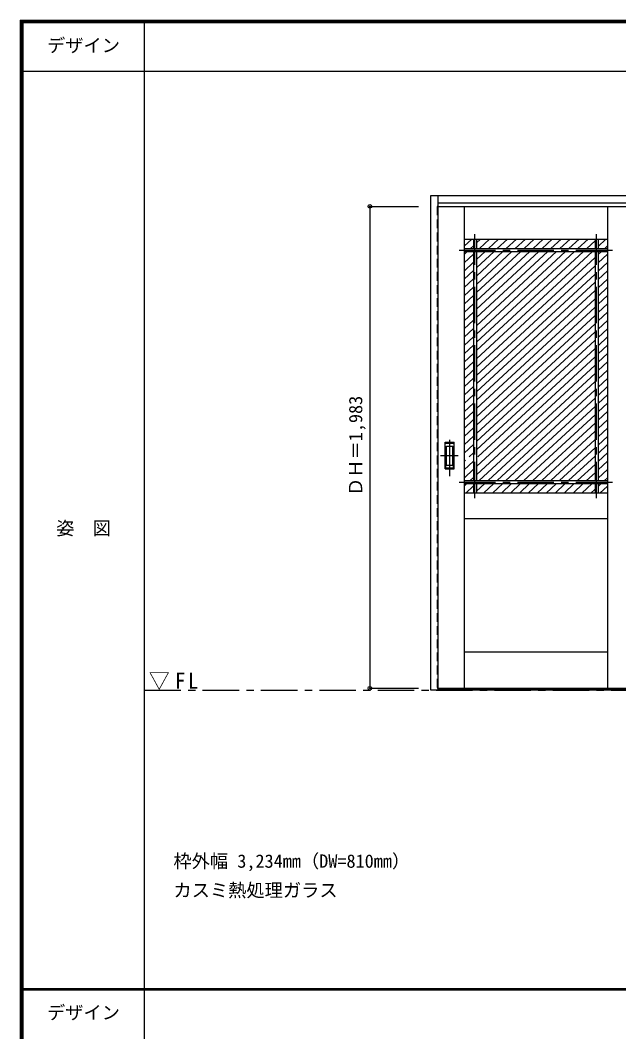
# Model space of a CAD drawing. Units: millimetres, scale not verified. Extents: x -6000 to 5700, y -4307 to 4260.
# Drawn here: x -6000 to -3539, y 12 to 4175 of the extents above; entities that cross this region are included whole.
import ezdxf
from ezdxf.enums import TextEntityAlignment as Align

# ---------------------------------------------------------------- set-up
doc = ezdxf.new("R2010")
doc.units = ezdxf.units.MM
doc.header["$LTSCALE"] = 30
doc.header["$PDMODE"] = 32
doc.header["$PDSIZE"] = 15
doc.linetypes.add('CHAIN1', pattern=[8, 5, -1, 1, -1])
doc.linetypes.add('DASHED1', pattern=[1.8, 1.2, -0.6])
for name, color, linetype in [('0-1_通り芯', 7, 'CHAIN1'), ('0-2_扉', 7, 'Continuous'), ('0-4_枠', 3, 'Continuous'), ('0-6_引手', 7, 'Continuous'), ('0-A_文字', 7, 'Continuous'), ('0-B_寸法', 7, 'Continuous'), ('0-C_ハッチ', 4, 'Continuous'), ('F-1_枠', 6, 'Continuous'), ('F-A_文字', 7, 'Continuous')]:
    doc.layers.add(name, color=color, linetype=linetype)
doc.styles.add('ＭＳ ゴシック', font='')
doc.styles.get('ＭＳ ゴシック').set_extended_font_data('MS Gothic')

msp = doc.modelspace()

# ---------------------------------------------------------------- linework, layer by layer
at = {"layer": '0-1_通り芯'}
msp.add_line((-5490, 1418), (5690, 1418), dxfattribs=at)
at = {"layer": '0-2_扉'}
for p, q in [((-4282, 3409), (-3475, 3409)), ((-4175, 3409), (-4175, 1426)), ((-3585, 3409), (-3585, 1426)), ((-4175, 3274), (-3585, 3274)), ((-4136.25, 3274), (-4136.25, 3235.25)), ((-4123.75, 3274), (-4123.75, 3235.25)), ((-3636.25, 3274), (-3636.25, 3235.25)), ((-3623.75, 3274), (-3623.75, 3235.25)), ((-4175, 3235.25), (-3585, 3235.25)), ((-4175, 3222.75), (-3585, 3222.75)), ((-4136.25, 3222.75), (-4136.25, 2280.25)), ((-4123.75, 3222.75), (-4123.75, 2280.25)), ((-3636.25, 3222.75), (-3636.25, 2280.25)), ((-3623.75, 3222.75), (-3623.75, 2280.25)), ((-4175, 2280.25), (-3585, 2280.25)), ((-4175, 2267.75), (-3585, 2267.75)), ((-4136.25, 2267.75), (-4136.25, 2229)), ((-4123.75, 2267.75), (-4123.75, 2229)), ((-3636.25, 2267.75), (-3636.25, 2229)), ((-3623.75, 2267.75), (-3623.75, 2229)), ((-3585, 2229), (-4175, 2229)), ((-4175, 2124), (-3585, 2124)), ((-4175, 1576), (-3585, 1576)), ((-4282, 1426), (-3475, 1426))]:
    msp.add_line(p, q, dxfattribs=at)
at = {"layer": '0-2_扉', "linetype": 'CHAIN1'}
for p, q in [((-4130, 2207.93), (-4130, 3294.57)), ((-3630, 2207.93), (-3630, 3294.57)), ((-4195.19, 3229), (-3565.2, 3229)), ((-4195.19, 2274), (-3565.2, 2274))]:
    msp.add_line(p, q, dxfattribs=at)
at = {"layer": '0-4_枠'}
for p, q in [((-4312, 1418), (-4312, 3453)), ((-4312, 3453), (-1078, 3453)), ((-4282, 1418), (-4282, 3453)), ((-4282, 3423), (-1108, 3423)), ((-4282, 1418), (-4312, 1418)), ((-1108, 1421), (-4282, 1421)), ((-1108, 1418), (-4282, 1418))]:
    msp.add_line(p, q, dxfattribs=at)
at = {"layer": '0-4_枠', "color": 4, "linetype": 'DASHED1'}
for p, q in [((-4285, 3409), (-4285, 1426)), ((-4282, 3409), (-4285, 3409)), ((-4282, 1426), (-4285, 1426))]:
    msp.add_line(p, q, dxfattribs=at)
at = {"layer": '0-6_引手', "linetype": 'CHAIN1'}
for p, q in [((-4234, 2298.27), (-4234, 2469.12)), ((-4272.07, 2383.5), (-4199.56, 2383.5))]:
    msp.add_line(p, q, dxfattribs=at)
at = {"layer": '0-6_引手'}
for p, q in [((-4253, 2438.5), (-4215, 2438.5)), ((-4253, 2328.5), (-4253, 2438.5)), ((-4246.5, 2422.5), (-4221.5, 2422.5)), ((-4246.5, 2344.5), (-4246.5, 2422.5)), ((-4221.5, 2344.5), (-4221.5, 2422.5)), ((-4215, 2328.5), (-4215, 2438.5)), ((-4246.5, 2344.5), (-4221.5, 2344.5)), ((-4253, 2328.5), (-4215, 2328.5))]:
    msp.add_line(p, q, dxfattribs=at)
at = {"layer": '0-6_引手', "linetype": 'DASHED1'}
for p, q in [((-4218, 2332.5), (-4218, 2434.5)), ((-4250, 2332.5), (-4218, 2332.5))]:
    msp.add_line(p, q, dxfattribs=at)
msp.add_lwpolyline([(-4250, 2332.5), (-4250, 2434.5), (-4218, 2434.5)], dxfattribs=at)
at = {"layer": '0-B_寸法', "color": 4}
for p, q in [((-4562, 3409), (-4362, 3409)), ((-4562, 3409), (-4562, 1426)), ((-4562, 1426), (-4362, 1426))]:
    msp.add_line(p, q, dxfattribs=at)
at = {"layer": '0-B_寸法'}
for p in [(-4562, 3409), (-4562, 1426)]:
    msp.add_point(p, dxfattribs=at)
at = {"layer": '0-C_ハッチ'}
for p, q in [((-4143.65, 3274), (-4175, 3244.97)), ((-4106.86, 3274), (-4123.75, 3258.36)), ((-4070.06, 3274), (-4111.91, 3235.25)), ((-4033.26, 3274), (-4075.11, 3235.25)), ((-3996.47, 3274), (-4038.32, 3235.25)), ((-3959.67, 3274), (-4001.52, 3235.25)), ((-3922.87, 3274), (-3964.72, 3235.25)), ((-3886.08, 3274), (-3927.93, 3235.25)), ((-3849.28, 3274), (-3891.13, 3235.25)), ((-3812.48, 3274), (-3854.33, 3235.25)), ((-3775.69, 3274), (-3817.54, 3235.25)), ((-3738.89, 3274), (-3780.74, 3235.25)), ((-3702.09, 3274), (-3743.94, 3235.25)), ((-3665.29, 3274), (-3707.14, 3235.25)), ((-3636.25, 3266.82), (-3670.35, 3235.25)), ((-3591.7, 3274), (-3623.75, 3244.33)), ((-4162.21, 3222.75), (-4175, 3210.9)), ((-4136.25, 3212.71), (-4175, 3176.83)), ((-4136.25, 3246.78), (-4148.71, 3235.25)), ((-4088.61, 3222.75), (-4123.75, 3190.22)), ((-4015.02, 3222.75), (-4123.75, 3122.07)), ((-4051.82, 3222.75), (-4123.75, 3156.14)), ((-3978.22, 3222.75), (-4123.75, 3088)), ((-3941.43, 3222.75), (-4123.75, 3053.93)), ((-3904.63, 3222.75), (-4123.75, 3019.86)), ((-3867.83, 3222.75), (-4123.75, 2985.79)), ((-3831.04, 3222.75), (-4123.75, 2951.72)), ((-3794.24, 3222.75), (-4123.75, 2917.65)), ((-3757.44, 3222.75), (-4123.75, 2883.58)), ((-3720.64, 3222.75), (-4123.75, 2849.5)), ((-3683.85, 3222.75), (-4123.75, 2815.43)), ((-3647.05, 3222.75), (-4123.75, 2781.36)), ((-3610.25, 3222.75), (-3623.75, 3210.25)), ((-3585, 3212.06), (-3623.75, 3176.18)), ((-3585, 3246.13), (-3596.75, 3235.25)), ((-4136.25, 3178.64), (-4175, 3142.76)), ((-3636.25, 3198.68), (-4123.75, 2747.29)), ((-3636.25, 3164.61), (-4123.75, 2713.22)), ((-3585, 3177.99), (-3623.75, 3142.11)), ((-4136.25, 3144.57), (-4175, 3108.69)), ((-3636.25, 3130.54), (-4123.75, 2679.15)), ((-3585, 3143.92), (-3623.75, 3108.04)), ((-4136.25, 3110.5), (-4175, 3074.62)), ((-3636.25, 3096.47), (-4123.75, 2645.08)), ((-3585, 3109.85), (-3623.75, 3073.97)), ((-4136.25, 3076.43), (-4175, 3040.55)), ((-4136.25, 3042.36), (-4175, 3006.48)), ((-3636.25, 3062.4), (-4123.75, 2611.01)), ((-3585, 3075.78), (-3623.75, 3039.9)), ((-3585, 3041.71), (-3623.75, 3005.83)), ((-4136.25, 3008.29), (-4175, 2972.41)), ((-3636.25, 3028.32), (-4123.75, 2576.94)), ((-3585, 3007.64), (-3623.75, 2971.76)), ((-4136.25, 2974.21), (-4175, 2938.33)), ((-3636.25, 2994.25), (-4123.75, 2542.86)), ((-3636.25, 2960.18), (-4123.75, 2508.79)), ((-3585, 2973.57), (-3623.75, 2937.69)), ((-4136.25, 2940.14), (-4175, 2904.26)), ((-3636.25, 2926.11), (-4123.75, 2474.72)), ((-3585, 2939.49), (-3623.75, 2903.61)), ((-4136.25, 2906.07), (-4175, 2870.19)), ((-3636.25, 2892.04), (-4123.75, 2440.65)), ((-3585, 2905.42), (-3623.75, 2869.54)), ((-4136.25, 2872), (-4175, 2836.12)), ((-4136.25, 2837.93), (-4175, 2802.05)), ((-3636.25, 2857.97), (-4123.75, 2406.58)), ((-3585, 2871.35), (-3623.75, 2835.47)), ((-3585, 2837.28), (-3623.75, 2801.4)), ((-4136.25, 2803.86), (-4175, 2767.98)), ((-3636.25, 2789.83), (-4123.75, 2338.44)), ((-3636.25, 2823.9), (-4117.85, 2377.97)), ((-3585, 2803.21), (-3623.75, 2767.33)), ((-4136.25, 2769.79), (-4175, 2733.91)), ((-3636.25, 2755.76), (-4123.75, 2304.37)), ((-3585, 2769.14), (-3623.75, 2733.26)), ((-4136.25, 2735.72), (-4175, 2699.84)), ((-3636.25, 2721.69), (-4113, 2280.25)), ((-3585, 2735.07), (-3623.75, 2699.19)), ((-4136.25, 2701.65), (-4175, 2665.77)), ((-4136.25, 2667.58), (-4175, 2631.7)), ((-3636.25, 2687.61), (-4076.2, 2280.25)), ((-3585, 2701), (-3623.75, 2665.12)), ((-3585, 2666.93), (-3623.75, 2631.05)), ((-4136.25, 2633.5), (-4175, 2597.62)), ((-3636.25, 2653.54), (-4039.41, 2280.25)), ((-3585, 2632.85), (-3623.75, 2596.98)), ((-4136.25, 2599.43), (-4175, 2563.55)), ((-3636.25, 2619.47), (-4002.61, 2280.25)), ((-3636.25, 2585.4), (-3965.81, 2280.25)), ((-3585, 2598.78), (-3623.75, 2562.9)), ((-4136.25, 2565.36), (-4175, 2529.48)), ((-3636.25, 2551.33), (-3929.02, 2280.25)), ((-3585, 2564.71), (-3623.75, 2528.83)), ((-4136.25, 2531.29), (-4175, 2495.41)), ((-3636.25, 2517.26), (-3892.22, 2280.25)), ((-3585, 2530.64), (-3623.75, 2494.76)), ((-4136.25, 2497.22), (-4175, 2461.34)), ((-4136.25, 2463.15), (-4175, 2427.27)), ((-3636.25, 2483.19), (-3855.42, 2280.25)), ((-3585, 2496.57), (-3623.75, 2460.69)), ((-3585, 2462.5), (-3623.75, 2426.62)), ((-4136.25, 2429.08), (-4175, 2393.2)), ((-3636.25, 2449.12), (-3818.63, 2280.25)), ((-3636.25, 2415.05), (-3781.83, 2280.25)), ((-3585, 2428.43), (-3623.75, 2392.55)), ((-4136.25, 2395.01), (-4154.08, 2378.5)), ((-3636.25, 2380.97), (-3745.03, 2280.25)), ((-3585, 2394.36), (-3623.75, 2358.48)), ((-4169.2, 2364.5), (-4175, 2359.13)), ((-4136.25, 2360.94), (-4175, 2325.06)), ((-3636.25, 2346.9), (-3708.24, 2280.25)), ((-3585, 2360.29), (-3623.75, 2324.41)), ((-4136.25, 2326.86), (-4175, 2290.98)), ((-4136.25, 2292.79), (-4149.8, 2280.25)), ((-3636.25, 2312.83), (-3671.44, 2280.25)), ((-3585, 2326.22), (-3623.75, 2290.34)), ((-3585, 2292.14), (-3597.85, 2280.25)), ((-4163.3, 2267.75), (-4175, 2256.91)), ((-4136.25, 2258.72), (-4168.35, 2229)), ((-4089.7, 2267.75), (-4123.75, 2236.23)), ((-4052.91, 2267.75), (-4094.76, 2229)), ((-4016.11, 2267.75), (-4057.96, 2229)), ((-3979.31, 2267.75), (-4021.16, 2229)), ((-3942.52, 2267.75), (-3984.37, 2229)), ((-3905.72, 2267.75), (-3947.57, 2229)), ((-3868.92, 2267.75), (-3910.77, 2229)), ((-3832.13, 2267.75), (-3873.98, 2229)), ((-3795.33, 2267.75), (-3837.18, 2229)), ((-3758.53, 2267.75), (-3800.38, 2229)), ((-3721.74, 2267.75), (-3763.59, 2229)), ((-3684.94, 2267.75), (-3726.79, 2229)), ((-3648.14, 2267.75), (-3689.99, 2229)), ((-3611.35, 2267.75), (-3623.75, 2256.26)), ((-3585, 2258.07), (-3616.4, 2229)), ((-3636.25, 2244.69), (-3653.2, 2229))]:
    msp.add_line(p, q, dxfattribs=at)
at = {"layer": 'F-1_枠'}
for p, q in [((-6000, 4175), (5700, 4175)), ((-6000, 4175), (-6000, -4205)), ((-6000, 4170), (5700, 4170)), ((-6000, 4165), (5700, 4165)), ((-5995, 4175), (-5995, -4205)), ((-5990, 4175), (-5990, -4205)), ((-5490, 4175), (-5490, -3790)), ((-6000, 3965), (5700, 3965)), ((-6000, 190.5), (5700, 190.5)), ((-6000, 187.5), (5700, 187.5)), ((-6000, 184.5), (5700, 184.5))]:
    msp.add_line(p, q, dxfattribs=at)

# ---------------------------------------------------------------- texts
at = {"layer": '0-A_文字', "style": 'ＭＳ ゴシック'}
for s, p in [('枠外幅 3,234mm（DW=810mm）', (-5370, 670.5)), ('カスミ熱処理ガラス', (-5370, 550.5))]:
    msp.add_text(s, height=54.99, dxfattribs=at).set_placement(p, align=Align.BOTTOM_LEFT)
at = {"layer": '0-A_文字', "insert": (-5471.25, 1418), "char_height": 65.98, "attachment_point": 7, "style": 'ＭＳ ゴシック'}
msp.add_mtext('\\T1.26;\\W0.95;▽FL', dxfattribs=at)
at = {"layer": '0-B_寸法', "style": 'ＭＳ ゴシック'}
msp.add_text('ＤＨ＝1,983', height=54.99, rotation=90, dxfattribs=at).set_placement((-4577, 2217.25), align=Align.BOTTOM_LEFT)
at = {"layer": 'F-A_文字', "style": 'ＭＳ ゴシック'}
for s, p in [('デザイン', (-5890, 4027.5)), ('姿\u3000図', (-5852.5, 2040.25)), ('デザイン', (-5890, 47))]:
    msp.add_text(s, height=54.99, dxfattribs=at).set_placement(p, align=Align.BOTTOM_LEFT)

doc.saveas('drawing.dxf')
